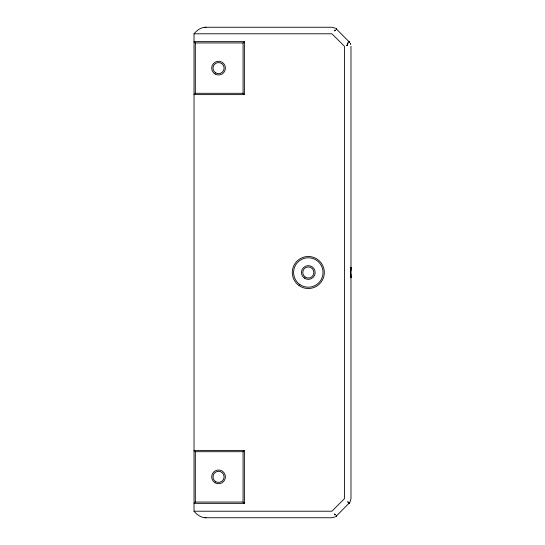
<?xml version="1.0" encoding="UTF-8"?>
<svg xmlns="http://www.w3.org/2000/svg" width="545" height="545" viewBox="0 0 545 545"><rect width="100%" height="100%" fill="white"/><g stroke="black" fill="none" stroke-linecap="round" stroke-linejoin="round"><path stroke-width="0.82" d="M350.782 270.872L350.98 267.336L350.633 272.5L350.98 277.664L350.817 274.121M350.019 502.108L350.98 498.689L350.98 46.311M349.038 503.287L349.379 502.912L336.544 515.836M335.189 516.871L331.919 517.75L205.976 517.75C201.125 517.886 196.99 514.766 194.02 511.21L194.02 33.79C196.99 30.234 201.125 27.114 205.976 27.25L331.919 27.25L335.189 28.129M244.378 94.612L243.07 93.304L243.07 42.946L244.378 41.638L194.02 41.638L195.328 42.946L195.328 93.304L194.02 94.612L244.378 94.612L244.378 41.638M347.301 43.45L347.54 43.709M348.916 41.829L349.325 42.21L348.95 41.802M244.378 503.362L243.07 502.054L243.07 451.696L244.378 450.388L194.02 450.388L195.328 451.696L195.328 502.054L194.02 503.362L244.378 503.362L244.378 450.388M347.587 45.003L347.056 45.61L347.683 45.255L346.852 45.078L347.472 44.765L346.94 45.269M347.015 45.473L347.683 45.255M204.975 27.291L205.996 27.25M194.02 33.79L331.919 33.79L344.44 46.311L344.44 498.689L331.919 511.21L194.02 511.21M195.328 42.946L243.07 42.946M195.328 93.304L243.07 93.304M195.328 451.696L243.07 451.696M195.328 502.054L243.07 502.054M204.954 517.709L205.996 517.75M336.544 29.164L349.42 42.129L349.038 41.713M350.367 43.546L350.653 44.288L350.483 43.804M347.948 501.686L347.819 502.068L347.948 501.686M349.141 502.701L348.746 502.994L349.141 502.701M349.291 502.831L348.916 503.171L349.291 502.831M336.401 515.686L336.02 516.095L336.401 515.686M334.868 30.84L334.521 30.69L334.868 30.84M335.298 30.411L334.889 30.254L335.298 30.411M336.428 29.28L336.02 28.905L336.428 29.28M347.819 42.932L347.948 43.314L347.819 42.932M348.807 41.938L349.141 42.299L348.807 41.938M336.51 515.795L336.102 516.19L336.517 515.808M334.78 514.071L334.521 514.31L334.78 514.071M335.182 514.473L334.889 514.746L335.182 514.473M336.517 29.192L336.102 28.81L336.51 29.205M215.766 72.941A5.559 5.559 0 0 0 224.104 68.125A5.559 5.559 0 0 0 215.766 63.309A5.559 5.559 0 0 0 215.766 72.941M305.118 277.051A5.559 5.559 0 0 0 313.845 272.984A5.559 5.559 0 0 0 305.956 267.459A5.559 5.559 0 0 0 305.118 277.051M215.357 481.426A5.559 5.559 0 0 0 224.084 477.359A5.559 5.559 0 0 0 216.195 471.834A5.559 5.559 0 0 0 215.357 481.426M215.112 74.072A6.867 6.867 0 0 0 225.412 68.125A6.867 6.867 0 0 0 215.112 62.178A6.867 6.867 0 0 0 215.112 74.072M215.112 482.822A6.867 6.867 0 0 0 225.412 476.875A6.867 6.867 0 0 0 215.112 470.928A6.867 6.867 0 0 0 215.112 482.822M304.369 278.127A6.867 6.867 0 0 0 315.146 273.099A6.867 6.867 0 0 0 305.404 266.273A6.867 6.867 0 0 0 304.369 278.127M299.866 284.551A14.715 14.715 0 0 0 322.967 273.781A14.715 14.715 0 0 0 302.087 259.161A14.715 14.715 0 0 0 299.866 284.551M299.116 285.628A16.023 16.023 0 0 0 324.268 273.897A16.023 16.023 0 0 0 301.535 257.976A16.023 16.023 0 0 0 299.116 285.628"/></g></svg>
